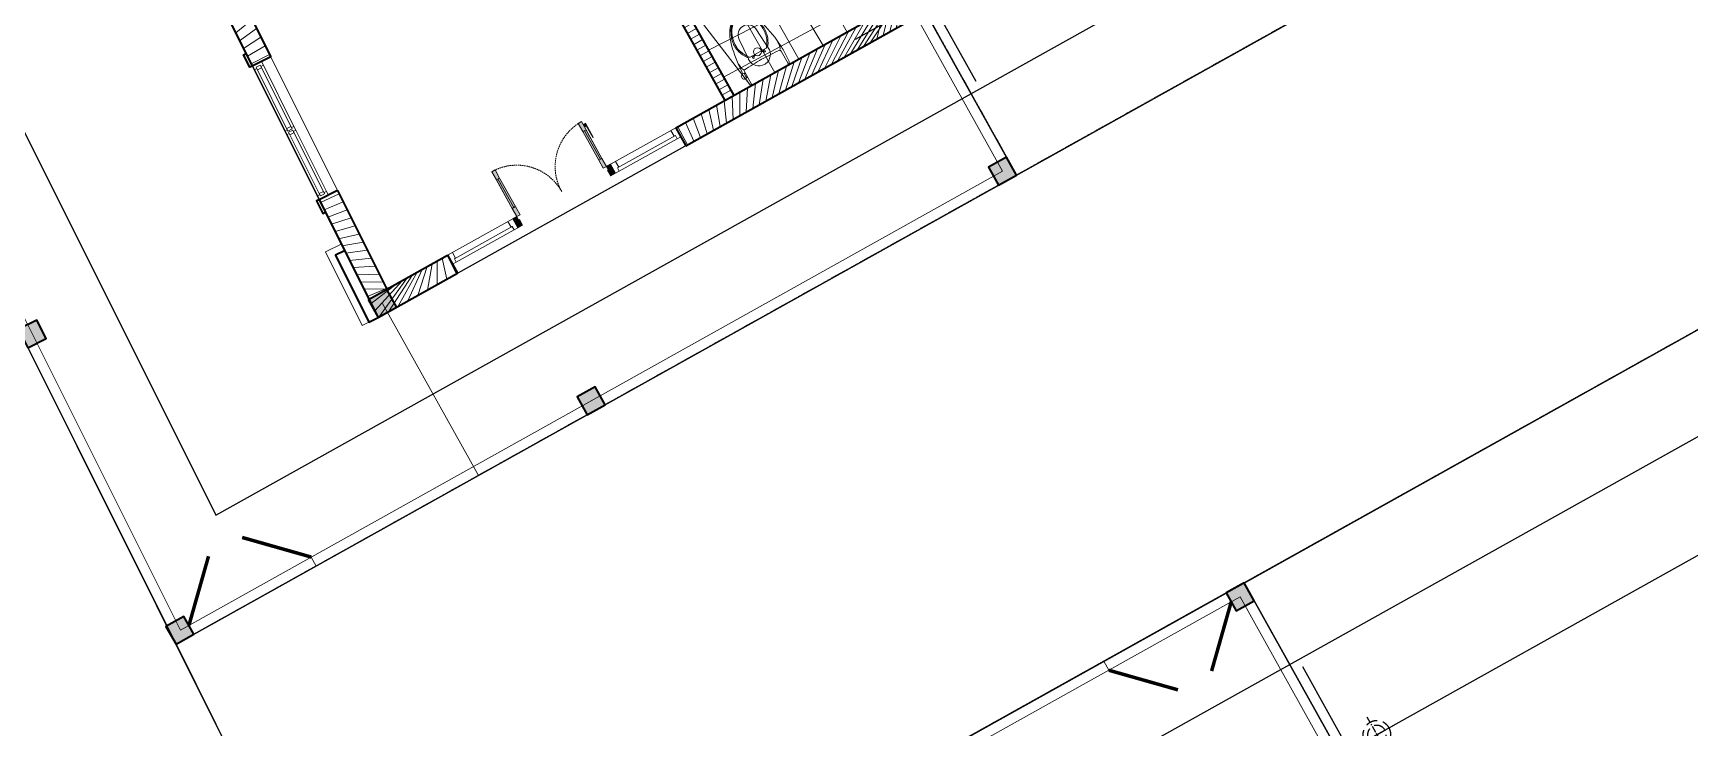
# Model space of a CAD drawing. Header units: millimetres. Extents: x 403824132 to 733479728, y 1974822364 to 2151530530.
# Drawn here: x 568807648 to 568825449, y 2063055812 to 2063063274 of the extents above; entities that cross this region are included whole.
import ezdxf

# ---------------------------------------------------------------- set-up
doc = ezdxf.new("R2010")
doc.units = ezdxf.units.MM
for name, pattern in [('CENTER', [3, 1.5, -0.5, 0.5, -0.5]), ('CENTER2', [1.125, 0.75, -0.125, 0.125, -0.125]), ('HIDDEN', [0.75, 0.5, -0.25]), ('Xref Grid (A1)$0$CENTER2', [1.125, 0.75, -0.125, 0.125, -0.125])]:
    doc.linetypes.add(name, pattern=pattern)
for name, color, linetype, lineweight in [('A-COT VACH', 2, 'Continuous', 35), ('A-CUA', 25, 'Continuous', 5), ('A-HATCH', 251, 'Continuous', 5), ('A-NET THAY', 125, 'Continuous', 18), ('A-NOI THAT', 44, 'Continuous', 9), ('A-TRUC', 250, 'CENTER', 5), ('A-TUONG', 255, 'Continuous', 35), ('boDnv', 54, 'Continuous', 25)]:
    doc.layers.add(name, color=color, linetype=linetype, lineweight=lineweight)
for name, color, linetype in [('CDC.01.AXIS', 160, 'CENTER2'), ('ChiaLo', 128, 'CENTER'), ('datOlienke', 42, 'Continuous'), ('LoLK', 6, 'Continuous'), ('QUYEN', 7, 'Continuous'), ('ViaHeS', 32, 'Continuous'), ('Xref Grid (A1)$0$01.AXIS', 160, 'Xref Grid (A1)$0$CENTER2')]:
    doc.layers.add(name, color=color, linetype=linetype)
doc.styles.add('rms', font='romans.shx', dxfattribs={"width": 0.7, "bigfont": 'vns.shx'})
doc.linetypes.add('ADL', pattern='A,0.125,-0.15,["++",rms,S=0.5,R=0,X=0,Y=-0.2245],-1.35,1.125', length=2.75)

# ---------------------------------------------------------------- blocks, each defined once
blk = doc.blocks.new('NEN A')
at = {"layer": 'datOlienke'}
for points in [[(7.630151711869985, 24.99999999883585, 0.001886572890741846), (7.857240315293893, 40.00025538308546), (2.907775150146335, 44.99999999953434), (-179.4089676982258, 44.99999999906868), (-184.6348652390298, 40.00510557554662), (-185.3134814742953, 24.99999999930151)], [(-4.656612873077393e-10, -4.656612873077393e-10), (7.20807887474075, 6.996906685642898, 0.001635701081645356), (7.529294191859663, 19.99999999976717), (-185.539609918138, 19.99999999906868), (-186.2274579335935, 4.79076751251705), (-181.4541111353319, -0.1172014772891998), (-174.713634933345, -2.793967723846436e-09)]]:
    blk.add_lwpolyline(points, format="xyb", close=True, dxfattribs=at)
at = {"layer": 'LoLK'}
for points in [[(-175.0051578648854, 44.99999999883585), (-179.4089676982258, 44.99999999860302), (-184.6348652387969, 40.00510557577945), (-185.3134814742953, 24.99999999906868), (-175.0051578646526, 24.99999999883585)], [(-169.0051578651182, 44.99999999883585), (-175.0051578651182, 44.99999999837019), (-175.0051578646526, 24.99999999906868), (-169.0051578641869, 24.99999999906868)], [(-175.0051578644197, 19.99999999930151), (-185.5396099183708, 19.99999999883585), (-186.2274579340592, 4.79076751251705), (-181.4541111341678, -0.1172014768235385), (-175.0051578632556, -0.005068918224424124)], [(-169.0051578637213, 19.99999999906868), (-175.0051578641869, 19.99999999930151), (-175.0051578637213, -0.005068918690085411), (-174.7136349494103, 9.080395102500916e-09), (-169.0051578632556, 8.847564458847046e-09)]]:
    blk.add_lwpolyline(points, close=True, dxfattribs=at)
blk = doc.blocks.new('*U154')
at = {"layer": 'A-CUA', "color": 32}
for points in [[(60, -40.0000000000291), (45.00000000005821, -40), (45.00000000005821, -10.00000057413944), (0, -10.00000057413944), (0, -40), (0, -40), (0, -89.9999994058805), (0, -89.9999994058805), (0, -119.9999988217211), (45.00000000005821, -119.9999988217211), (45.00000000005821, -89.9999994058805), (60, -89.9999994058805)], [(30, -89.9999994059096), (59.99999999994179, -89.9999994059096), (60, -40.0000000000291), (29.99999999994179, -40.0000000000291)], [(792.5000000000288, -89.9999994059096), (762.500000000087, -89.9999994059096), (762.5000000000288, -40.0000000000291), (792.500000000087, -40.0000000000291)], [(822.4999999999992, -89.9999994059096), (807.4999999999701, -89.9999994059096), (807.4999999999119, -40.0000000000291), (822.5000000000283, -40.0000000000291), (822.5000000000283, -10.00000057413944), (777.4999999999706, -10.00000057413944), (777.4999999999415, -40.0000000000291), (792.500000000087, -40.0000000000291), (792.5000000000288, -89.9999994059096), (777.4999999999706, -89.9999994059096), (777.4999999999706, -119.9999988217211), (822.5000000000283, -119.9999988217211)], [(807.4999999999701, -89.9999994059096), (837.4999999999119, -89.9999994059096), (837.4999999999701, -40.0000000000291), (807.4999999999119, -40.0000000000291)], [(1539.999999999999, -40.0000000000291), (1554.999999999941, -40), (1554.999999999941, -10.00000057413944), (1599.999999999999, -10.00000057413944), (1599.999999999999, -40), (1599.999999999999, -40), (1599.999999999999, -89.9999994058805), (1599.999999999999, -89.9999994058805), (1599.999999999999, -119.9999988217211), (1554.999999999941, -119.9999988217211), (1554.999999999941, -89.9999994058805), (1539.999999999999, -89.9999994058805)], [(1569.999999999999, -89.9999994059096), (1540.000000000057, -89.9999994059096), (1539.999999999999, -40.0000000000291), (1570.000000000057, -40.0000000000291)]]:
    blk.add_lwpolyline(points, close=True, dxfattribs=at)
at = {"layer": 'A-CUA', "color": 37, "lineweight": -2}
for points in [[(45.00000000005821, -10.00000057413944), (777.4999999999706, -10.00000057413944), (777.4999999999706, -40), (45.00000000005821, -40)], [(45.00000000005821, -89.9999994058805), (777.4999999999706, -89.9999994058805), (777.4999999999706, -119.9999988217211), (45.00000000005821, -119.9999988217211)], [(1554.999999999941, -10.00000057413944), (822.5000000000283, -10.00000057413944), (822.5000000000283, -40), (1554.999999999941, -40)], [(1554.999999999941, -89.9999994058805), (822.5000000000283, -89.9999994058805), (822.5000000000283, -119.9999988217211), (1554.999999999941, -119.9999988217211)]]:
    blk.add_lwpolyline(points, close=True, dxfattribs=at)
blk = doc.blocks.new('phao cua chinh mb a1')
at = {"layer": 'A-TUONG'}
blk.add_lwpolyline([(0, 0), (0, -30), (-150, -30), (-150, 0)], dxfattribs=at)
blk = doc.blocks.new('xi')
for p, q in [((31751.29010672538, -119432.4544668607), (31751.29010672538, -119585.9954824876)), ((31976.6716985204, -119417.7680248041), (31762.50733762837, -119417.7680248041)), ((31976.6716985204, -119417.7680248041), (32190.83605941475, -119417.7680248041)), ((32202.04984522282, -119432.4544668617), (32202.04984522282, -119585.9954824876)), ((32233.53801796536, -119513.2454011077), (32202.04984522282, -119517.2796079209)), ((32214.87593571746, -119525.5375018017), (32202.04984522282, -119525.5375018017)), ((32214.87593571746, -119563.2165111341), (32202.04984522282, -119563.2165111341)), ((32233.53801796536, -119573.4897858715), (32202.04984522282, -119569.4555790583)), ((32214.87593571746, -119515.6362973759), (32214.87593571746, -119571.0988896061)), ((32256.41345199288, -119534.1399052292), (32256.41345199288, -119552.59528175)), ((31854.92202404278, -119683.8534197696), (31870.03221284456, -119913.9651276702)), ((31857.59886323565, -119699.6112865228), (31866.81449366125, -119699.6112865228)), ((31878.56571436251, -119690.6092520198), (32074.77423758336, -119690.6092520198)), ((31899.67036931167, -119662.6109610032), (31899.67036931167, -119690.6092520198)), ((31901.67196978905, -119660.6093605254), (31911.67308198611, -119660.6093605254)), ((31913.67123736624, -119662.6109610032), (31913.67123736624, -119690.6092520198)), ((31913.67123736624, -119677.610906749), (31926.67302773191, -119677.610906749)), ((31928.67118311438, -119679.6125072259), (31928.67118311438, -119690.6092520198)), ((32024.67221392874, -119679.6125072259), (32024.67221392874, -119690.6092520198)), ((32039.67215967688, -119677.610906749), (32026.67036931121, -119677.610906749)), ((32039.67215967688, -119662.6109610032), (32039.67215967688, -119690.6092520198)), ((32051.67142725407, -119660.6093605254), (32041.67031505701, -119660.6093605254)), ((32053.66958263653, -119662.6109610032), (32053.66958263653, -119690.6092520198)), ((32098.41792790542, -119683.8534197696), (32083.30773910365, -119913.9651276702)), ((32095.74453380748, -119699.6112865228), (32086.52890338187, -119699.6112865228))]:
    blk.add_line(p, q)
blk.add_circle((31976.67169852063, -119702.7669939883), 42.49869791666666)
for points in [[(31732.31796588466, -119672.5741771506), (31726.71968571746, -119628.9764937731), (31724.71464014516, -119584.9895146051), (31726.32349973635, -119541.064547156)], [(31726.32349973635, -119541.064547156), (31726.46819374614, -119509.5384783642), (31728.40778250524, -119478.0434154281), (31732.13193072469, -119446.7378327483)], [(31732.13193072469, -119446.7378327483), (31733.36872000524, -119430.7388093108), (31746.46697304302, -119418.2434479827), (31762.50733762883, -119417.7680248031)], [(31751.29010672585, -119432.4544668617), (31751.29010672585, -119424.344712087), (31757.86679400594, -119417.7680248031), (31765.97999387697, -119417.7680248031)], [(32187.36340316475, -119417.7680248031), (32195.47315793947, -119417.7680248031), (32202.04984522329, -119424.344712087), (32202.04984522329, -119432.4544668617)], [(32190.83605941475, -119417.7680248031), (32206.87642400057, -119418.2434479827), (32219.97467703835, -119430.7388093108), (32221.20802122072, -119446.7378327483)], [(32227.55388710738, -119572.7249746742), (32227.45742443294, -119606.1113950284), (32225.27667898961, -119639.4599193344), (32221.02543115892, -119672.5741771506)], [(32221.20802122072, -119446.7378327483), (32223.87452512883, -119469.130953406), (32225.62463363537, -119491.6205367418), (32226.45834674218, -119514.1514612185)], [(31789.96130355724, -119970.9194462458), (31759.1862655794, -119874.0571415583), (31739.83860932753, -119773.9288863512), (31732.31796588466, -119672.5741771506)], [(31735.49778901503, -119708.6581072705), (31735.09471284502, -119679.4747034097), (31738.06783025057, -119650.3395308824), (31744.35512951107, -119621.8382559242)], [(31744.35168441475, -119621.8348108279), (31747.29379596093, -119613.8387442054), (31752.0376924453, -119606.6281593526), (31758.21474865169, -119600.7577166455)], [(31758.21474865169, -119600.7611617418), (31753.94283024871, -119597.023233139), (31751.43135564119, -119591.6695547523), (31751.29010672585, -119585.9954824867)], [(31976.67169852086, -119610.5934642563), (31903.75969765426, -119609.8906647796), (31830.89592812301, -119606.6109338785), (31758.21474865169, -119600.7611617418)], [(31801.25777165496, -119805.3929434242), (31810.30803749614, -119768.5304217236), (31826.76181353905, -119733.8968768017), (31849.61313189843, -119703.5903718108)], [(31819.54778359176, -119787.936644596), (31831.71241575197, -119754.3814145634), (31848.93789318294, -119722.8829065347), (31870.6247692676, -119694.533215777)], [(31849.61313189843, -119703.5903718108), (31851.50448931844, -119701.0857873904), (31854.46038124801, -119699.6112865219), (31857.59886323565, -119699.6112865219)], [(31870.6247692676, -119694.533215777), (31872.51612668947, -119692.0630823122), (31875.45479314119, -119690.6092520179), (31878.56571436205, -119690.6092520179)], [(31899.67036931121, -119662.6109610023), (31899.67036931121, -119661.5050853537), (31900.56609413677, -119660.6093605245), (31901.67196978905, -119660.6093605245)], [(31911.67308198565, -119660.6093605245), (31912.77551254162, -119660.6093605245), (31913.67123736531, -119661.5050853537), (31913.67123736531, -119662.6109610023)], [(31926.67302773238, -119677.6109067472), (31927.77545828649, -119677.6109067472), (31928.67118311391, -119678.5066315765), (31928.67118311391, -119679.612507225)], [(32195.1286483919, -119600.7611617418), (32122.44746892058, -119606.6109338785), (32049.58369938933, -119609.8906647796), (31976.67169852086, -119610.5934642563)], [(32024.67221392781, -119679.612507225), (32024.67221392781, -119678.5066315765), (32025.56449366079, -119677.6109067472), (32026.67036931121, -119677.6109067472)], [(32039.67215967641, -119662.6109610023), (32039.67215967641, -119661.5050853537), (32040.56443940752, -119660.6093605245), (32041.67031505794, -119660.6093605245)], [(32051.67142725454, -119660.6093605245), (32052.77385780864, -119660.6093605245), (32053.66958263607, -119661.5050853537), (32053.66958263607, -119662.6109610023)], [(32074.77423758336, -119690.6092520179), (32077.88860390239, -119690.6092520179), (32080.82382525966, -119692.0630823122), (32082.71518267968, -119694.533215777)], [(32082.71518267968, -119694.533215777), (32104.40550386065, -119722.8829065347), (32121.63098128975, -119754.3814145634), (32133.79216835738, -119787.936644596)], [(32095.74453380794, -119699.6112865219), (32098.88301579558, -119699.6112865219), (32101.83890772329, -119701.0857873904), (32103.72682005071, -119703.5903718108)], [(32103.72682005071, -119703.5903718108), (32126.58158350454, -119733.8968768017), (32143.03191444927, -119768.5304217236), (32152.08562538863, -119805.3929434242)], [(32221.02543115892, -119672.5741771506), (32213.50134261974, -119773.9288863512), (32194.15713146419, -119874.0571415583), (32163.37864839003, -119970.9194462458)], [(32202.04984522329, -119585.9954824867), (32201.91204140239, -119591.6695547523), (32199.40056679488, -119597.023233139), (32195.1286483919, -119600.7611617418)], [(32195.1286483919, -119600.7577166455), (32201.30570459829, -119606.6281593526), (32206.04960108266, -119613.8387442054), (32208.99171262883, -119621.8348108279)], [(32208.98826753066, -119621.8382559242), (32215.27556679302, -119650.3395308824), (32218.24523910225, -119679.4747034097), (32217.84216293224, -119708.6581072705)], [(31796.58966727272, -119926.1366500231), (31788.71417898961, -119886.0736346142), (31790.31270329744, -119844.7255985895), (31801.25777165496, -119805.3929434242)], [(31898.86766206377, -120097.295883962), (31830.53419309572, -120034.5124638239), (31795.72150320836, -119943.2381040165), (31804.89579248891, -119850.8923195088)], [(31882.28641748705, -120097.5852719815), (31838.75419092641, -120049.2299117418), (31809.13670503066, -119989.9811595688), (31796.58966727272, -119926.1366500231)], [(31804.89579248891, -119850.8923195088), (31807.03519678579, -119829.3639178174), (31811.96168333196, -119808.2006962458), (31819.54778359176, -119787.936644596)], [(31976.67169852086, -120017.7658546651), (31918.87677664772, -120017.7658546651), (31871.58939600267, -119971.739378971), (31870.03221284502, -119913.9651276702)], [(32083.30773910412, -119913.9651276702), (32081.75055594274, -119971.739378971), (32034.46662039586, -120017.7658546651), (31976.67169852086, -120017.7658546651)], [(32148.44415945836, -119850.8923195088), (32157.62189383522, -119943.2381040165), (32122.80920394787, -120034.5124638239), (32054.47573497982, -120097.295883962)], [(32156.75372977086, -119926.1366500231), (32144.20669201107, -119989.9811595688), (32114.58920611531, -120049.2299117418), (32071.05353445836, -120097.5852719815)], [(32133.79216835738, -119787.936644596), (32141.38171371163, -119808.2006962458), (32146.3082002578, -119829.3639178174), (32148.44415945836, -119850.8923195088)], [(32152.08562538863, -119805.3929434242), (32163.02724865169, -119844.7255985895), (32164.62577295766, -119886.0736346142), (32156.75372977086, -119926.1366500231)], [(31802.53245698565, -120001.4739981117), (31797.50606267058, -119991.655475975), (31793.30304617897, -119981.4338776702), (31789.96130355724, -119970.9194462458)], [(31868.08917898961, -120091.2566315765), (31841.64462603905, -120064.9671079228), (31819.52022282683, -120034.6674931208), (31802.53245698565, -120001.4739981117)], [(31976.67169852086, -120137.7688657353), (31935.64061128066, -120137.7688657353), (31896.39752860085, -120120.9602448577), (31868.08917898961, -120091.2566315765)], [(32054.47573497982, -120097.295883962), (32010.47842052669, -120137.7171893017), (31942.86153142244, -120137.7171893017), (31898.86766206377, -120097.295883962)], [(32085.25077295766, -120091.2566315765), (32056.94242334829, -120120.9602448577), (32017.70278576107, -120137.7688657353), (31976.67169852086, -120137.7688657353)], [(32150.80749496163, -120001.4739981117), (32133.81972912044, -120034.6674931208), (32111.69532590822, -120064.9671079228), (32085.25077295766, -120091.2566315765)], [(32163.37864839003, -119970.9194462458), (32160.04035086461, -119981.4338776702), (32155.83388927669, -119991.655475975), (32150.80749496163, -120001.4739981117)]]:
    blk.add_open_spline(points, degree=3)
for points in [[(31854.92202404232, -119683.8534197705), (31847.42205116988, -119616.6154911676), (31895.84631332287, -119556.0231517563), (31963.08768702016, -119548.5231788838), (31967.59731701107, -119548.0201949449), (31972.13106267058, -119547.7687029736), (31976.67169852086, -119547.7687029736)], [(31976.67169852086, -119547.7687029736), (32044.32648367897, -119547.7687029736), (32099.17584891335, -119602.6146231117), (32099.17584891335, -119670.2728533642), (32099.17584891335, -119674.8100441219), (32098.92091184758, -119679.3437897796), (32098.41792790496, -119683.8534197705)], [(32233.53801796489, -119513.2454011077), (32245.36158567385, -119512.4599193344), (32255.58662907869, -119521.4068323122), (32256.37211084642, -119533.2304000231), (32256.39278142058, -119533.5335684242), (32256.40656180397, -119533.836736829), (32256.41345199288, -119534.1399052301)], [(32256.41345199288, -119552.5952817509), (32256.12750906774, -119564.4429651285), (32246.29520654955, -119573.8170699449), (32234.44752317385, -119573.5311270179), (32234.14435477086, -119573.524236829), (32233.84118636974, -119573.5104564475), (32233.53801796489, -119573.4897858696)], [(32071.05353445836, -120097.5852719815), (32024.12444374614, -120149.7130117835), (31943.82271306307, -120153.9263635622), (31891.69497326107, -120106.9938277574), (31888.39801688024, -120104.0241554463), (31885.25608979628, -120100.8856734606), (31882.28641748705, -120097.5852719815)]]:
    blk.add_open_spline(points, degree=3, knots=[0, 0, 0, 0, 1, 1, 1, 2, 2, 2, 2])
blk = doc.blocks.new('cot gia md a1')
at = {"layer": 'A-NET THAY'}
blk.add_lwpolyline([(880.0000001080334, 0), (880.0000001080334, -190), (0, -190), (0, -110)], dxfattribs=at)
at = {"layer": 'A-TUONG'}
blk.add_lwpolyline([(800.0000001080334, 0), (800.0000001080334, -110), (0, -110), (0, 0)], dxfattribs=at)
blk = doc.blocks.new('cot 220')
at = {"layer": 'A-COT VACH'}
h = blk.add_hatch(color=256, dxfattribs=at)
h.dxf.hatch_style = 1
h.paths.add_polyline_path([(110.0000037951395, 109.9999999980937), (-109.9999962048605, 109.9999999980937), (-109.9999962048605, -110.0000000019063), (110.0000037951395, -110.0000000019063)])
blk.add_lwpolyline([(-109.9999962048605, -110.0000000019063), (110.0000037951395, -110.0000000019063), (110.0000037951395, 109.9999999980937), (-109.9999962048605, 109.9999999980937)], close=True, dxfattribs=at)
blk = doc.blocks.new('*U46')
h = blk.add_hatch(color=253)
h.dxf.hatch_style = 1
h.paths.add_polyline_path([(50.00000000000001, 449.9999999999998), (89.99999999999999, 449.9999999999998), (89.99999999999999, 549.9999999999998), (50.00000000000001, 549.9999999999998)])
h.paths.add_polyline_path([(50, 100), (90, 100), (90, 0), (50, 0)])
h = blk.add_hatch(color=253)
h.dxf.hatch_style = 1
h.paths.add_polyline_path([(1150, 100), (1110, 100), (1110, 0), (1150, 0)])
h.paths.add_polyline_path([(1150, 450), (1110, 450), (1110, 550), (1150, 550)])
h = blk.add_hatch(color=254)
h.dxf.hatch_style = 1
h.paths.add_polyline_path([(21.73011238398612, 344.5156181119089), (21.73011238398612, 514.1349438079922), (50.00000000000001, 514.1349438079922), (50.00000000000001, 485.8650561920074), (27.38408990719472, 485.8650561920074), (27.38408990719472, 344.5156181119089)])
h = blk.add_hatch(color=254)
h.dxf.hatch_style = 1
h.paths.add_polyline_path([(50.00000000000001, 449.9999999999998), (89.99999999999999, 449.9999999999998), (90, 100), (50, 100)])
h = blk.add_hatch(color=254)
h.dxf.hatch_style = 1
h.paths.add_polyline_path([(1110, 450), (1150, 450), (1150, 100), (1110, 100)])
h = blk.add_hatch(color=253)
h.dxf.hatch_style = 1
h.paths.add_polyline_path([(0, 0), (50, 0), (50, -40), (60, -40), (60, -110.0000000000004), (0, -110.0000000000004)])
h = blk.add_hatch(color=253)
h.dxf.hatch_style = 1
h.paths.add_polyline_path([(1200, 0), (1150, 0), (1150, -40), (1140, -40), (1140, -110.0000000000004), (1200, -110.0000000000004)])
at = {"linetype": 'Continuous'}
blk.add_line((70, 100), (69.99999999999999, 449.9999999999998), dxfattribs=at)
for p, q in [((89.99999999999999, 449.9999999999998), (90, 100)), ((1110, 450), (1110, 100)), ((1130, 100), (1130, 450))]:
    blk.add_line(p, q)
for points in [[(50.00000000000001, 449.9999999999998), (89.99999999999999, 449.9999999999998), (89.99999999999999, 549.9999999999998), (50.00000000000001, 549.9999999999998), (50.00000000000001, 449.9999999999998)], [(1150, 450), (1110, 450), (1110, 550), (1150, 550), (1150, 450)], [(50.00000000000001, 452.9059272893353), (50, 100)], [(1150, 452.9059272893355), (1150, 100)], [(50, 100), (90, 100), (90, 0), (50, 0), (50, 100)], [(1150, 100), (1110, 100), (1110, 0), (1150, 0), (1150, 100)]]:
    blk.add_lwpolyline(points)
at = {"linetype": 'HIDDEN', "ltscale": 30}
for points in [[(599.9999999999999, 0, 0.4142135623730951), (50, 549.9999999999999, 0.4142135623730951)], [(599.9999999999999, 0, -0.4142135623730951), (1150, 550.0000000000003, -0.4142135623730951)]]:
    blk.add_lwpolyline(points, format="xyb", dxfattribs=at)
for points in [[(21.73011238398612, 344.5156181119089), (21.73011238398612, 514.1349438079922), (50.00000000000001, 514.1349438079922), (50.00000000000001, 485.8650561920074), (27.38408990719472, 485.8650561920074), (27.38408990719472, 344.5156181119089)], [(50.00000000000001, 449.9999999999998), (89.99999999999999, 449.9999999999998), (90, 100), (50, 100)], [(1110, 450), (1150, 450), (1150, 100), (1110, 100)], [(0, 0), (50, 0), (50, -40), (60, -40), (60, -110.0000000000004), (0, -110.0000000000004)], [(1200, 0), (1150, 0), (1150, -40), (1140, -40), (1140, -110.0000000000004), (1200, -110.0000000000004)]]:
    blk.add_lwpolyline(points, close=True)
blk = doc.blocks.new('*U33')
at = {"ltscale": 10}
for p, q in [((800, 0), (0, 0)), ((755, -70), (45, -70)), ((755, -110), (45, -110))]:
    blk.add_line(p, q, dxfattribs=at)
for points in [[(0, -110), (45, -110), (45, -70), (60, -70), (60, 0), (0, 0)], [(800, -110), (755, -110), (755, -70), (740, -70), (740, 0), (800, 0)]]:
    blk.add_lwpolyline(points, close=True, dxfattribs=at)
blk = doc.blocks.new('T1 T6666')
at = {"layer": 'A-HATCH'}
h = blk.add_hatch(dxfattribs=at)
h.set_pattern_fill('ANSI31', color=256, scale=0.5, angle=-180)
h.set_pattern_definition([(225, (2.29064655804541, -5.150194748770446), (0.04419417382415923, -0.04419417382415922), [])])
h.paths.add_polyline_path([(2.230000094510615, -5.460000115912408), (1.271184337558225, -5.460000115912408), (1.271184337558225, -3.659230600344017), (1.221184337628074, -3.672628059983253), (1.221184337628074, -5.570000115782022), (2.340000094496645, -5.570000115782022), (2.340000094496645, -4.710000115912408), (2.230000094510615, -4.710000115912408)], flags=17)
h.paths.add_polyline_path([(5.948213564348407, -14.06960577191785), (5.253245196654461, -14.73385408450849), (5.405253932927735, -14.89289289782755), (6.164002811186947, -14.16768339835107), (6.20447153353598, -13.27286624186672), (5.98469617869705, -13.26292675640434)])
h.paths.add_polyline_path([(6.03891158872284, -12.06415209476836), (6.258686943328939, -12.07409158675), (6.316064919228666, -10.80538839683868), (6.09628956427332, -10.7954489113763)])
h.paths.add_polyline_path([(6.204720384324901, -8.397899588104337), (6.424495739280246, -8.40783907356672), (6.578286172123626, -5.007328515872359), (6.35851081716828, -4.997389030409977)])
h.paths.add_polyline_path([(6.000000094994903, -7.310000000055879), (6.253921392722987, -7.310000000055879), (6.258896218496375, -7.199999999953434), (6.110000094980933, -7.199999999953434), (6.110000094980933, -6.080000116024166), (6.309548984980211, -6.080000116024166), (6.314523810753599, -5.970000116154552), (6.000000094994903, -5.970000116154552)])
h.paths.add_polyline_path([(6.430798030574806, -3.399022815050557), (6.650573385413736, -3.40896230051294), (6.714294676203281, -2.000000000232831), (5.740000094519928, -2.000000000232831), (5.740000094519928, -2.220000000204891), (6.484120149631053, -2.220000000204891)])
h.paths.add_polyline_path([(0, -17.00000000023283), (0.9998117747018114, -17), (0.9998117747018114, -16.77999999932945), (0.1100000002188608, -16.77999999932945), (0.1100000002188608, -11.31999999983236), (0.2199999999720603, -11.31999999983236), (0.2199999999720603, -2.220000000204891), (2.940000094473362, -2.220000000204891), (2.940000094473362, -2.000000000232831), (0, -2.000000000232831)])
h.paths.add_polyline_path([(2.230000094510615, -3.910000115865842), (2.340000094496645, -3.910000115865842), (2.340000094496645, -2.220000000204891), (2.230000094510615, -2.220000000204891)], flags=17)
h.paths.add_polyline_path([(0.2199999999720603, -10.10999999986961), (0.4799999051028863, -10.10999999986961), (0.4799999051028863, -9.139999999664724), (0.3699999051168561, -9.139999999664724), (0.3699999051168561, -10), (0.2199999999720603, -10)], flags=17)
h.paths.add_polyline_path([(3.112469436135143, -16.77999999932945), (2.199811774771661, -16.77999999932945), (2.199811774771661, -16.99999999976717), (3.200697661843151, -16.99999999930151), (3.959446540102363, -16.27479049982503), (3.807437803829089, -16.1157516867388)])
at = {"layer": 'A-HATCH', "ltscale": 100}
h = blk.add_hatch(dxfattribs=at)
h.set_pattern_fill('_USER', color=256, scale=0.3, angle=180, double=1, pattern_type=0)
h.set_pattern_definition([(180, (245.6974602019181, -242.8234034064226), (-3.673940397442059e-17, -0.3), []), (270, (245.6974602019181, -242.8234034064226), (0.3, -5.510910596163089e-17), [])])
h.paths.add_polyline_path([(1.271184337558225, -3.659230600344017), (0.7194806288462132, -3.807059163693339), (0.7065396766411141, -3.758762872312218), (0.6358289985219017, -3.881237359484658), (0.6228880462003872, -3.832941068103537), (0.220000000204891, -3.940894594648853), (0.220000000204891, -2.21999999997206), (2.230000094510615, -2.21999999997206), (2.230000094510615, -3.910000115865842), (2.230000094510615, -4.710000115912408), (2.230000094510615, -5.460000115912408), (1.271184337558225, -5.460000115912408)])
at = {"layer": 'A-NET THAY'}
for p, q in [((8.588323610834777, -0.1100000003352761), (8.588323610834777, -2.328306436538696e-10)), ((10.08832361083478, -0.1100000003352761), (10.08832361083478, -2.328306436538696e-10)), ((6.430798030574806, -3.399022815050557), (6.35851081716828, -4.997389030409977)), ((6.57828617177438, -5.007328522158787), (6.650573385180905, -3.408962306799367))]:
    blk.add_line(p, q, dxfattribs=at)
at = {"layer": 'A-NET THAY', "ltscale": 100}
blk.add_line((2.940000094473362, -2.000004000496119), (5.740000094519928, -2.000004000496119), dxfattribs=at)
at = {"layer": 'A-NET THAY'}
blk.add_lwpolyline([(-2.095475792884827e-09, -20.00000000023283), (4.403809831128456, -19.99999999883585), (9.629707372747362, -15.00510557671078), (10.30832361080684, -2.328306436538696e-10), (0, 0)], close=True, dxfattribs=at)
blk.add_lwpolyline([(0.1099999982398003, -17.10999999963678), (0.1099999980069697, -19.89000000013039), (4.359695718158036, -19.88999999896623), (9.521812749328092, -14.95606676349416), (10.19323634752072, -0.1100000003352761), (0.1099999999860302, -0.1099999998696148), (0.1099999997531995, -2)], dxfattribs=at)
at = {"layer": 'A-TRUC', "ltscale": 2000}
blk.add_line((6.600000000209548, 0), (6.600000000209548, -2.109999999869615), dxfattribs=at)
at = {"layer": 'A-TUONG'}
for p, q in [((2.940000094473362, -2.220000893808901), (2.940000094473362, -2.000000000465661)), ((5.740000094519928, -2.220000000437722), (5.740000094519928, -2.000000000465661)), ((2.230000094510615, -3.910000115865842), (2.230000094510615, -2.21999999997206)), ((2.340000094496645, -3.910000115865842), (2.340000094496645, -2.21999999997206)), ((6.430798030574806, -3.399022815050557), (6.650573385413736, -3.40896230051294)), ((6.35851081716828, -4.997389030409977), (6.578286172123626, -5.007328515872359))]:
    blk.add_line(p, q, dxfattribs=at)
for points in [[(2.940000094473362, -2.000000000232831), (0, -2.000000000232831), (0, -17.00000000023283), (0.9998117747018114, -17)], [(6.650573385413736, -3.40896230051294), (6.714294676203281, -2.000000000232831), (5.740000094519928, -2.000000000232831)], [(2.940000094473362, -2.220000000204891), (0.2199999999720603, -2.220000000204891), (0.2199999999720603, -11.31999999983236), (0.1100000002188608, -11.31999999983236), (0.1100000002188608, -16.77999999932945), (0.9998117747018114, -16.77999999932945)], [(6.430798030574806, -3.399022815050557), (6.484120149631053, -2.220000000204891), (5.740000094519928, -2.220000000204891)], [(6.204720384324901, -8.397899588104337), (6.35851081716828, -4.997389030409977)], [(6.424495739280246, -8.40783907356672), (6.578286172123626, -5.007328515872359)]]:
    blk.add_lwpolyline(points, dxfattribs=at)
at = {"layer": 'Defpoints'}
blk.add_lwpolyline([(2.328306436538696e-10, -2), (6.710000000195578, -2), (6.164002811186947, -14.16768339835107), (3.200697661843151, -16.99999999930151), (0, -17.00000000023283)], close=True, dxfattribs=at)
at = {"layer": 'QUYEN'}
for points in [[(8.588323610834777, -0.1100000003352761, 0.03749999999998824, 0.03749999999998824, 0), (9.132073610788211, -0.65375000028871, 0, 0, 0.1927387260089142), (9.338323610834777, -0.1100000003352761, 0, 0, 1.782881781543536)], [(10.08832361083478, -0.1100000003352761, 0.03749999999998824, 0.03749999999998824, 0), (9.544573610881343, -0.65375000028871, 0, 0, -0.1927387260089142), (9.338323610834777, -0.1100000003352761, 0, 0, -1.782881781543536)]]:
    blk.add_lwpolyline(points, format="xyseb", dxfattribs=at)
at = {"layer": 'A-COT VACH', "xscale": 0.001, "yscale": 0.001, "zscale": 0.001}
for p, rotation in [((0.1100000038277358, -0.1099999998696148), 180), ((5.154161809245124, -0.1100000001024455), 180), ((10.1983236145461, -0.1100000003352761), 180), ((10.03305891400669, -3.651735701132566), 177.4105234065639)]:
    blk.add_blockref('cot 220', p, dxfattribs=dict(at, rotation=rotation))
at = {"layer": 'A-COT VACH', "xscale": -0.001, "yscale": 0.001, "zscale": 0.001}
blk.add_blockref('cot 220', (6.600000003934838, -2.109999999869615), dxfattribs=at)
at = {"layer": 'A-CUA', "yscale": 0.001, "zscale": 0.001}
for name, p, xscale, rotation in [('*U33', (2.940000094473362, -2.220000000437722), -0.001, 180), ('*U46', (3.740000094519928, -2.220000000437722), -0.001, 180), ('*U33', (5.740000094519928, -2.220000000437722), 0.001, 180), ('*U154', (6.588275961228646, -5.007780317449942), -0.001, 267.4105234065759)]:
    blk.add_blockref(name, p, dxfattribs=dict(at, xscale=xscale, rotation=rotation))
at = {"layer": 'A-NET THAY'}
for name, p, xscale, yscale, zscale, rotation in [('cot gia md a1', (6.714294676203281, -2.000000000232831), -0.001, 0.001, 0.001, 87.41052340656265), ('phao cua chinh mb a1', (6.650573385413736, -3.40896230051294), -0.001, 0.001, 0.001, 87.410523406569), ('phao cua chinh mb a1', (6.578286172123626, -5.007328515872359), 0.0009999999999999998, 0.0009999999999999998, 0.0009999999999999998, 87.41052340656864)]:
    blk.add_blockref(name, p, dxfattribs=dict(at, xscale=xscale, yscale=yscale, zscale=zscale, rotation=rotation))
at = {"layer": 'A-NOI THAT', "xscale": 0.001, "yscale": 0.001, "zscale": 0.001}
blk.add_blockref('xi', (-30.19667160394602, 117.1977680248674), dxfattribs=at)
blk = doc.blocks.new('T1 T5')
at = {"layer": 'A-NET THAY'}
blk.add_line((8.8144520544447, -0.1100000010337681), (8.8144520544447, -9.313225746154785e-10), dxfattribs=at)
blk.add_lwpolyline([(10.53445205441676, -9.313225746154785e-10), (-8.149072527885437e-10, -9.313225746154785e-10), (-0.6878480181330815, -15.20923248748295), (4.085498780943453, -20.11720147589222), (10.53445205185562, -20.00506891799159)], close=True, dxfattribs=at)
blk.add_lwpolyline([(10.4244520541979, -2.000000000931323), (10.42445205443073, -0.1100000010337681), (0.1051376108080149, -0.1100000010337681), (-0.5758101099636406, -15.16665777540766), (4.13117228448391, -20.00639069103636), (10.42445205186959, -19.89696493954398), (10.42445205221884, -17.11000000103377)], dxfattribs=at)
at = {"layer": 'QUYEN'}
for points in [[(8.8144520544447, -0.1100000010337681, 0.03749999999998824, 0.03749999999998824, 0), (9.358202054398134, -0.6537500009872019, 0, 0, 0.1927387260089142), (9.5644520544447, -0.1100000010337681, 0, 0, 1.782881781543536)], [(10.3144520544447, -0.1100000010337681, 0.03749999999998824, 0.03749999999998824, 0), (9.770702054491267, -0.6537500009872019, 0, 0, -0.1927387260089142), (9.5644520544447, -0.1100000010337681, 0, 0, -1.782881781543536)]]:
    blk.add_lwpolyline(points, format="xyseb", dxfattribs=at)
at = {"layer": 'A-COT VACH', "xscale": 0.001, "yscale": 0.001, "zscale": 0.001, "rotation": 180}
blk.add_blockref('cot 220', (10.42445205827244, -0.1100000010337681), dxfattribs=at)
blk = doc.blocks.new('A$C758D662A')
at = {"linetype": 'HIDDEN', "ltscale": 500}
for radius in [300, 200]:
    blk.add_circle((2.328306436538696e-10, 0), radius, dxfattribs=at)
at = {"layer": 'CDC.01.AXIS', "ltscale": 200}
for p, q in [((2.328306436538696e-10, 437.2546297444496), (2.328306436538696e-10, -437.2546297444496)), ((437.2546297444496, 0), (-437.2546297444496, 0))]:
    blk.add_line(p, q, dxfattribs=at)
blk = doc.blocks.new('pile Plan')
at = {"xscale": 0.5, "yscale": 0.5, "zscale": 0.5}
for p in [(339.9999999998836, 14779), (5440.000004012021, 14779), (339.9999999998836, 9629.999999999985), (5440.000004012021, 9629.999999999993), (339.9999999998836, 8729.999999999985), (5440.000004012021, 8729.999999999993), (339.9999999998836, 5039.999999999999), (5440.000004012021, 5039.999999999999), (339.9999999998836, 4139.999999999999), (5440.000004012021, 4139.999999999999), (339.9999999998836, -0.9999999999967955), (5440.000004012021, -0.9999999999967955)]:
    blk.add_blockref('A$C758D662A', p, dxfattribs=at)
blk = doc.blocks.new('MBT1 A1')
at = {"layer": 'Xref Grid (A1)$0$01.AXIS', "ltscale": 500}
for p, q in [((0.1100000000558801, -1.085914304327258), (0.1100000000558801, -18.38123720376135)), ((5.890000004068018, -1.085914304327258), (5.890000004068018, -18.38123720376135)), ((-0.9880202937979519, -2.109999999871521), (6.802616562084292, -2.109999999871521)), ((-0.9880202937979519, -7.620003999873418), (6.802616562084292, -7.620003999873418)), ((-0.9880202937979519, -12.38999999987151), (6.802616562084292, -12.38999999987151)), ((-1.09465468203531, -16.88999999987152), (6.695982173846932, -16.88999999987152))]:
    blk.add_line(p, q, dxfattribs=at)
at = {"xscale": 0.001, "yscale": 0.001, "zscale": 0.001}
blk.add_blockref('pile Plan', (0.1100000000558801, -16.88999999987152), dxfattribs=at)
blk = doc.blocks.new('MBT1 A')
at = {"layer": 'LoLK'}
for name, p in [('NEN A', (4.656612873077393e-10, 4.656612873077393e-10)), ('T1 T5', (-185.5396099187201, 19.99999999976717))]:
    blk.add_blockref(name, p, dxfattribs=at)
at = {"layer": 'LoLK', "rotation": 180}
for name, p in [('T1 T6666', (-175.0051578641869, 24.99999999883585)), ('MBT1 A1', (-169.0051578653511, 25.00000000768341))]:
    blk.add_blockref(name, p, dxfattribs=at)
at = {"layer": 'LoLK', "xscale": -1}
blk.add_blockref('MBT1 A1', (-169.0051578653511, 20.00000000116415), dxfattribs=at)

msp = doc.modelspace()

# ---------------------------------------------------------------- linework, layer by layer
at = {"layer": 'boDnv', "color": 10, "linetype": 'ADL', "ltscale": 0.25, "elevation": 0.2756072640632745}
for points in [[(568976887.6449369, 2063151436.593573, 0.001710536454235449), (568970420.2164025, 2063163446.865436), (568964444.1710473, 2063165174.955169), (568805418.713897, 2063076439.560772), (568803518.9919995, 2063070277.219301), (568809610.891052, 2063058097.017663)], [(568982929.51908, 2063126083.266613), (568985590.2476553, 2063134957.335594, 0.001456010128307968), (568980186.1948748, 2063145234.262282), (568812755.8394694, 2063051808.977506), (568818965.849965, 2063039392.62271), (568824715.7978928, 2063037674.622751), (568830196.5555801, 2063040859.051592)]]:
    msp.add_lwpolyline(points, format="xyb", close=True, dxfattribs=at)
at = {"layer": 'ChiaLo', "ltscale": 5, "elevation": 0.2756072640632745}
for points in [[(568882036.1159267, 2063120340.666995), (568891814.200096, 2063102817.058569), (568809202.9063118, 2063056720.37778)], [(568904036.805307, 2063080912.548038), (568894258.7211385, 2063098436.156462), (568811429.4851071, 2063052217.86501)], [(568808436.9605347, 2063079272.713486), (568818215.0447038, 2063061749.10506)], [(568820659.5657462, 2063057368.202953), (568830440.128131, 2063039840.15324)]]:
    msp.add_lwpolyline(points, dxfattribs=at)
at = {"layer": 'datOlienke', "elevation": 0.2756072640632745}
for points in [[(568978236.5271977, 2063151040.27652, 0.001886572890741846), (568971101.8098011, 2063164294.231177), (568964320.7891434, 2063166255.095173), (568804578.4285794, 2063077119.672326), (568802441.6243747, 2063070188.280324), (568809183.0933802, 2063056709.322265)], [(568983773.7428663, 2063125405.352705), (568986668.5033273, 2063135059.96545, 0.001635701081645356), (568980592.6788551, 2063146610.064749), (568811429.4851071, 2063052217.86501), (568818262.6639128, 2063038555.541493), (568824844.5036157, 2063036588.984494), (568830693.0766002, 2063039987.121313)]]:
    msp.add_lwpolyline(points, format="xyb", close=True, dxfattribs=at)
at = {"layer": 'LoLK', "elevation": 0.2756072640632745}
for points in [[(568813694.0430628, 2063082206.138736), (568808436.9605348, 2063079272.713485), (568818215.0447037, 2063061749.10506), (568823472.127232, 2063064682.53031)], [(568808436.9605348, 2063079272.713486), (568804578.4285797, 2063077119.672325), (568802441.624375, 2063070188.280325), (568809183.0933802, 2063056709.322265), (568818215.0447038, 2063061749.10506)], [(568825916.6482745, 2063060301.628204), (568820659.5657461, 2063057368.202953), (568830440.1281307, 2063039840.153241), (568830693.0765803, 2063039987.121315), (568835694.7324388, 2063042778.019787)], [(568820659.565746, 2063057368.202953), (568811429.4851071, 2063052217.86501), (568818262.6639125, 2063038555.541493), (568824844.5036165, 2063036588.984494), (568830440.1281308, 2063039840.153241)]]:
    msp.add_lwpolyline(points, close=True, dxfattribs=at)
at = {"layer": 'ViaHeS', "elevation": 0.2756072640632745}
msp.add_lwpolyline([(568971101.8098011, 2063164294.231177), (568964320.7891436, 2063166255.095173), (568804578.4285796, 2063077119.672326), (568802441.6243747, 2063070188.280325), (568818262.6639125, 2063038555.541494), (568824844.503616, 2063036588.984494), (568830693.0765928, 2063039987.121311), (568983773.7428663, 2063125405.352705), (568986668.5033273, 2063135059.96545, 0.0041511948293334)], format="xyb", close=True, dxfattribs=at)
msp.add_lwpolyline([(568980592.678855, 2063146610.064749), (568978236.5271969, 2063151040.276521), (568809183.0933805, 2063056709.322265), (568811429.4851072, 2063052217.86501), (568980592.6788546, 2063146610.064748)], dxfattribs=at)

# ---------------------------------------------------------------- block references
at = {"layer": 'LoLK', "xscale": 1003.354102868896, "yscale": 1003.354102868896, "zscale": 1003.354102868896, "rotation": 29.16129448356799}
msp.add_blockref('MBT1 A', (568983773.7428207, 2063125405.352798, 0.2756072640632745), dxfattribs=at)

doc.saveas('drawing.dxf')
